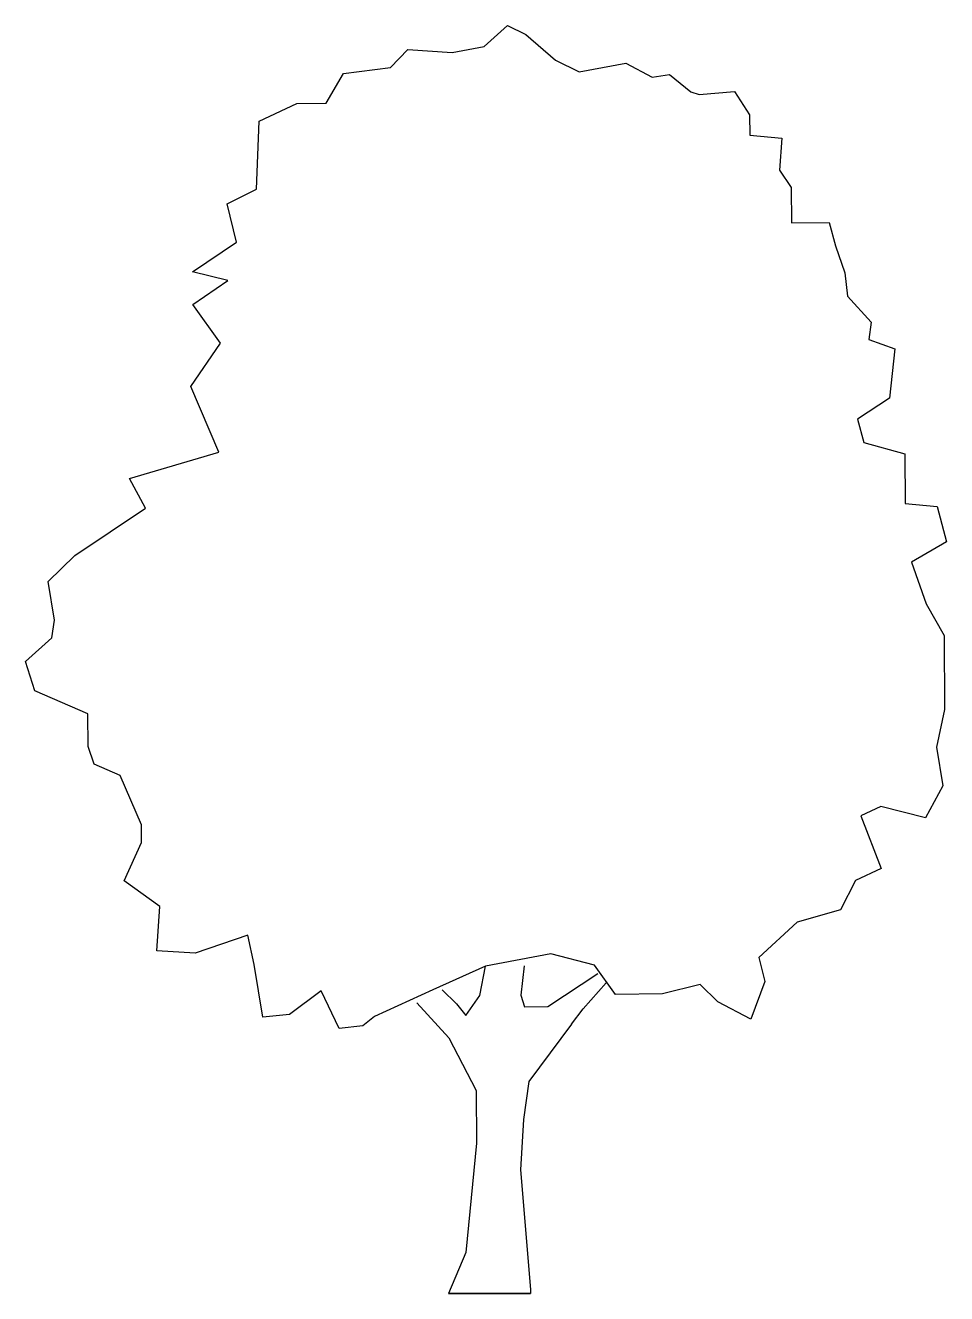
# Model space of a CAD drawing. Header units: metres. Extents: x -3.17 to 3.73, y 0 to 9.5.
import ezdxf

# ---------------------------------------------------------------- set-up
doc = ezdxf.new("R2010")
doc.units = ezdxf.units.M
doc.header["$LTSCALE"] = 0.2

msp = doc.modelspace()

# ---------------------------------------------------------------- linework, layer by layer
for p, q in [((0.2674, 9.3408), (0.4421, 9.4993)), ((0.4421, 9.4993), (0.5808, 9.4312)), ((0.5808, 9.4312), (0.8023, 9.2382)), ((-0.4352, 9.1845), (-0.3043, 9.3175)), ((-0.3043, 9.3175), (0.0289, 9.295)), ((0.0289, 9.295), (0.2674, 9.3408)), ((0.8023, 9.2382), (0.9789, 9.1516)), ((0.9789, 9.1516), (1.3303, 9.2172)), ((1.3303, 9.2172), (1.5259, 9.1119)), ((-0.917, 8.9168), (-0.7867, 9.1378)), ((-0.7867, 9.1378), (-0.4352, 9.1845)), ((1.5259, 9.1119), (1.6577, 9.1318)), ((1.6577, 9.1318), (1.8158, 9.0011)), ((1.8158, 9.0011), (1.8788, 8.9827)), ((1.8788, 8.9827), (2.1426, 9.0036)), ((2.1426, 9.0036), (2.257, 8.8286)), ((-1.4186, 8.7809), (-1.1369, 8.9151)), ((-1.1369, 8.9151), (-0.917, 8.9168)), ((-1.4397, 8.2718), (-1.4186, 8.7809)), ((2.257, 8.8286), (2.2582, 8.6778)), ((2.2582, 8.6778), (2.4972, 8.6545)), ((2.4972, 8.6545), (2.4802, 8.4156)), ((2.4802, 8.4156), (2.5692, 8.2843)), ((-1.6588, 8.1632), (-1.4397, 8.2718)), ((2.5692, 8.2843), (2.5713, 8.0204)), ((-1.5874, 7.8747), (-1.6588, 8.1632)), ((2.5713, 8.0204), (2.854, 8.0226)), ((2.854, 8.0226), (2.8994, 7.847)), ((-1.9187, 7.6522), (-1.5874, 7.8747)), ((2.8994, 7.847), (2.9701, 7.6465)), ((-1.6539, 7.5873), (-1.9187, 7.6522)), ((2.9701, 7.6465), (2.9903, 7.4707)), ((-1.9164, 7.4093), (-1.6539, 7.5873)), ((2.9903, 7.4707), (3.1678, 7.2773)), ((-1.7084, 7.1187), (-1.9164, 7.4093)), ((3.1678, 7.2773), (3.1499, 7.1452)), ((3.1499, 7.1452), (3.3453, 7.0776)), ((-1.9304, 6.7934), (-1.7084, 7.1187)), ((3.3453, 7.0776), (3.3042, 6.7066)), ((-1.7208, 6.3017), (-1.9304, 6.7934)), ((3.3042, 6.7066), (3.0667, 6.5507)), ((3.0667, 6.5507), (3.112, 6.3751)), ((3.112, 6.3751), (3.4206, 6.2896)), ((-2.39, 6.1049), (-1.7208, 6.3017)), ((3.4206, 6.2896), (3.4235, 5.9188)), ((-2.2705, 5.8827), (-2.39, 6.1049)), ((3.4235, 5.9188), (3.6625, 5.8956)), ((3.6625, 5.8956), (3.7336, 5.6322)), ((-2.8002, 5.5298), (-2.2705, 5.8827)), ((3.7336, 5.6322), (3.4709, 5.4793)), ((-2.9998, 5.3335), (-2.8002, 5.5298)), ((3.4709, 5.4793), (3.5802, 5.166)), ((-2.9535, 5.0448), (-2.9998, 5.3335)), ((3.5802, 5.166), (3.714, 4.9283)), ((-2.9714, 4.9127), (-2.9535, 5.0448)), ((-3.171, 4.7352), (-2.9714, 4.9127)), ((3.714, 4.9283), (3.7183, 4.3753)), ((-3.1002, 4.5158), (-3.171, 4.7352)), ((-2.703, 4.343), (-3.1002, 4.5158)), ((3.7183, 4.3753), (3.6577, 4.0921)), ((-2.7011, 4.0979), (-2.703, 4.343)), ((-2.656, 3.9663), (-2.7011, 4.0979)), ((3.6577, 4.0921), (3.704, 3.8034)), ((-2.4606, 3.8799), (-2.656, 3.9663)), ((-2.3006, 3.5104), (-2.4606, 3.8799)), ((3.704, 3.8034), (3.5739, 3.5636)), ((3.2402, 3.649), (3.0899, 3.5787)), ((3.5739, 3.5636), (3.2402, 3.649)), ((3.0899, 3.5787), (3.2438, 3.184)), ((-2.2995, 3.3784), (-2.3006, 3.5104)), ((-2.4297, 3.0925), (-2.2995, 3.3784)), ((3.2438, 3.184), (3.0497, 3.0945)), ((-2.1643, 2.8998), (-2.4297, 3.0925)), ((3.0497, 3.0945), (2.9384, 2.8737)), ((-2.1868, 2.5665), (-2.1643, 2.8998)), ((2.9384, 2.8737), (2.6123, 2.7832)), ((2.6123, 2.7832), (2.3253, 2.517)), ((-1.5028, 2.685), (-1.8976, 2.55)), ((-1.4571, 2.4654), (-1.5028, 2.685)), ((-1.8976, 2.55), (-2.1868, 2.5665)), ((0.7667, 2.5457), (0.2773, 2.4539)), ((1.0941, 2.4603), (0.7667, 2.5457)), ((2.3253, 2.517), (2.3707, 2.3383)), ((-1.3912, 2.0701), (-1.4571, 2.4654)), ((0.2773, 2.4539), (-0.1172, 2.2748)), ((0.235, 2.2336), (0.2773, 2.4539)), ((0.5663, 2.4561), (0.5429, 2.236)), ((0.7447, 2.1496), (1.1198, 2.3976)), ((1.2529, 2.2416), (1.0941, 2.4603)), ((1.0087, 2.1329), (1.1831, 2.329)), ((1.887, 2.3157), (1.6048, 2.2443)), ((2.02, 2.1848), (1.887, 2.3157)), ((2.3707, 2.3383), (2.2661, 2.0547)), ((-0.9529, 2.2683), (-1.1903, 2.0905)), ((-0.8187, 1.9866), (-0.9529, 2.2683)), ((-0.1172, 2.2748), (-0.5555, 2.0766)), ((-0.0481, 2.2754), (0.0596, 2.1694)), ((0.1294, 2.082), (0.235, 2.2336)), ((0.5429, 2.236), (0.5687, 2.1483)), ((1.6048, 2.2443), (1.2529, 2.2416)), ((-1.1903, 2.0905), (-1.3912, 2.0701)), ((-0.237, 2.1786), (0.0038, 1.9166)), ((0.0596, 2.1694), (0.1294, 2.082)), ((0.5687, 2.1483), (0.7447, 2.1496)), ((0.9216, 2.0191), (1.0087, 2.1329)), ((2.2661, 2.0547), (2.02, 2.1848)), ((-0.6429, 2.0068), (-0.8187, 1.9866)), ((-0.5555, 2.0766), (-0.6429, 2.0068)), ((0.9216, 2.0191), (0.6034, 1.5882)), ((0.0038, 1.9166), (0.208, 1.5223)), ((0.208, 1.5223), (0.2111, 1.1264)), ((0.6034, 1.5882), (0.5616, 1.3051)), ((0.5616, 1.3051), (0.5394, 0.9279)), ((0.2111, 1.1264), (0.1295, 0.3089)), ((0.5394, 0.9279), (0.6156, 0.03)), ((0.1295, 0.3089), (0, 0)), ((0, 0), (0.6156, 0)), ((0, 0), (0.6156, 0))]:
    msp.add_line(p, q)
at = {"ltscale": 0.1}
for p, q in [((0.6156, 0), (0, 0)), ((0.6156, 0.03), (0.6156, 0))]:
    msp.add_line(p, q, dxfattribs=at)

doc.saveas('drawing.dxf')
